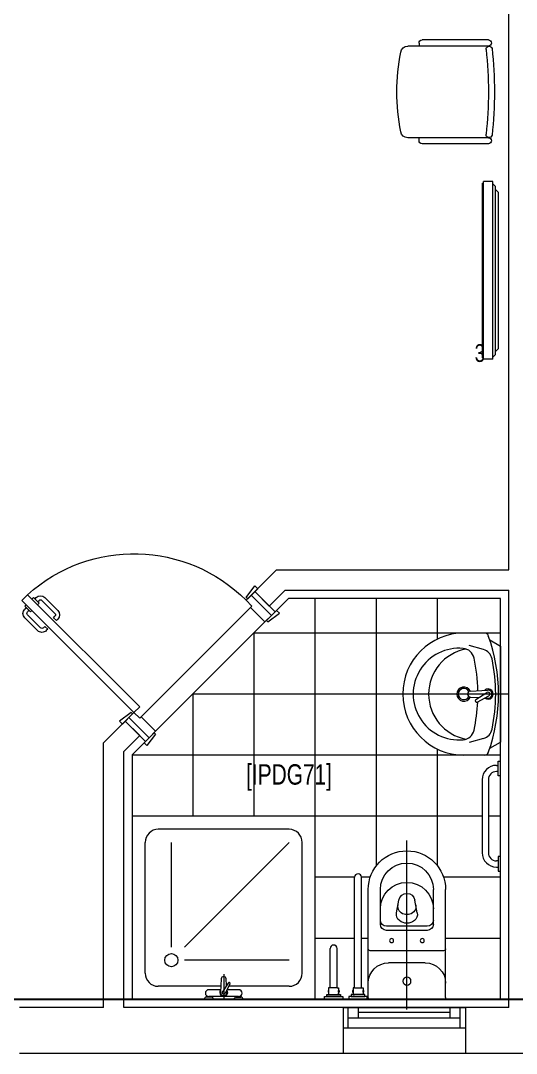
# Model space of a CAD drawing. Header units: metres. Extents: x -18745 to 220762, y -1579758 to -1356048.
# Drawn here: x 118461 to 120896, y -1441103 to -1436029 of the extents above; entities that cross this region are included whole.
import ezdxf

# ---------------------------------------------------------------- set-up
doc = ezdxf.new("R2010")
doc.units = ezdxf.units.M
doc.layers.get('0').update_dxf_attribs({"lineweight": 0})
for name, color, linetype, lineweight in [('A-100 - Copy$0$72_EGR_BASE_TEXT', 8, 'Continuous', 0), ('A-100 - Copy$0$Aluminum', 8, 'Continuous', 0), ('A-100 - Copy$0$car', 8, 'Continuous', 0), ('A-100 - Copy$0$Medical Equipment and Furniture', 8, 'Continuous', 0), ('A-100 - Copy$0$Proj', 8, 'Continuous', 0), ('A-100 - Copy$0$SANIT', 8, 'Continuous', 0), ('A-100 - Copy$0$Tiles', 8, 'Continuous', 0), ('A-100 - Copy$0$Walls', 8, 'Continuous', 0), ('A-100 - Copy$0$Wooden Joinery', 8, 'Continuous', 0)]:
    doc.layers.add(name, color=color, linetype=linetype, lineweight=lineweight)
doc.layers.add('A-100 - Copy$0$axes', color=8, linetype='Continuous')
doc.styles.add('A-100 - Copy$0$X3G_ENTITY_257CFD', font='swisscl.ttf', dxfattribs={"height": 200})
doc.styles.add('A-100 - Copy$0$X3G_ENTITY_2587EA', font='swisscl.ttf', dxfattribs={"height": 200})

# ---------------------------------------------------------------- blocks, each defined once
blk = doc.blocks.new('A-100 - Copy$0$DM15862C-P')
for p, q in [((-0.3835, 0), (-0.3983, -0.0149)), ((0.3835, 0), (-0.3835, 0)), ((0.3835, 0), (0.3983, -0.0149)), ((-0.4367, -0.0287), (-0.4367, -0.0734)), ((0.4365, -0.0287), (-0.4367, -0.0287)), ((-0.4157, -0.0175), (-0.4256, -0.0287)), ((0.41, -0.0149), (-0.4099, -0.0149)), ((0.4157, -0.0175), (0.4254, -0.0287)), ((0.4365, -0.0287), (0.4365, -0.0734)), ((0.4365, -0.0734), (-0.4367, -0.0734)), ((-0.4291, -0.078), (-0.4291, -0.0734)), ((0.429, -0.078), (-0.4291, -0.078)), ((0.429, -0.078), (0.429, -0.0734))]:
    blk.add_line(p, q)
for points in [[(-0.4099, -0.0149), (-0.4121, -0.0149), (-0.4141, -0.0158), (-0.4157, -0.0175)], [(0.4157, -0.0175), (0.4141, -0.0158), (0.4121, -0.0149), (0.41, -0.0149)]]:
    blk.add_open_spline(points, degree=3)
blk = doc.blocks.new('A-100 - Copy$0$GF21016-P')
at = {"extrusion": (-1.24384e-09, -1.20261e-09, -1)}
for p, q in [((0.0128, 0.0179), (0.0128, 0.4136)), ((0.4628, 0.0179), (0.4628, 0.4136)), ((-0.0022, 0.3585), (0.0128, 0.3585)), ((0.4778, 0.3585), (0.4628, 0.3585)), ((-0.0172, 0.0179), (-0.0172, 0.3435)), ((0.4928, 0.0179), (0.4928, 0.3435)), ((0.4778, 0.0029), (0.4778, 0.0029))]:
    blk.add_line(p, q, dxfattribs=at)
for centre, radius, start, end in [((-0.2378, -0.5362), 1.0036, 78.7568, 101.2432), ((-0.0478, 0.4136), 0.035, 0, 80.6557), ((-0.4278, 0.4136), 0.035, 99.3443, 180), ((0.0022, 0.3435), 0.015, 0, 90), ((-0.4778, 0.3435), 0.015, 90, 180), ((0.0022, 0.0179), 0.015, 270, 0), ((0.0022, 0.0179), 0.015, 180, 270), ((-0.0284, 0.0145), 0.015, 284.3864, 95.5209), ((-0.2378, 1.8734), 1.8855, 263.5119, 276.4881), ((-0.2378, 1.8928), 1.8749, 263.6341, 276.3659), ((-0.4471, 0.0145), 0.015, 84.4791, 255.6136), ((-0.4778, 0.0179), 0.015, 270, 0), ((-0.4778, 0.0179), 0.015, 180, 270)]:
    blk.add_arc(centre, radius, start, end, dxfattribs=at)
blk = doc.blocks.new('A-100 - Copy$0$WC manta')
at = {"layer": 'A-100 - Copy$0$SANIT'}
for p, q in [((-0.13, 0.18), (-0.13, -0.18)), ((-0.12, 0.19), (0.41, 0.19)), ((0.109, 0.18), (0.109, -0.18)), ((0.239, 0.13), (0.41, 0.13)), ((0.05, 0.09), (0.05, -0.09)), ((0.209, 0.1), (0.209, -0.1)), ((0.229, 0.1), (0.229, -0.1)), ((0.2955, 0.051), (0.3581, 0.0393)), ((-0.18, 0), (0.65, 0)), ((0.2955, -0.051), (0.3581, -0.0393)), ((0.239, -0.13), (0.41, -0.13)), ((-0.12, -0.19), (0.41, -0.19))]:
    blk.add_line(p, q, dxfattribs=at)
for centre, radius in [((0.159, 0.0752), 0.01), ((-0.04, 0), 0.02), ((0.159, -0.0753), 0.01)]:
    blk.add_circle(centre, radius, dxfattribs=at)
for centre, radius, start, end in [((-0.12, 0.18), 0.01, 90, 180), ((-0.05, 0.09), 0.1, 0, 90), ((0.119, 0.18), 0.01, 90, 180), ((0.41, 0), 0.19, 270, 90), ((0.239, 0.1), 0.03, 90, 180), ((0.259, 0.1), 0.03, 90, 180), ((0.3147, 0), 0.13, 270, 90), ((0.41, 0), 0.13, 270, 90), ((0.2882, 0.0117), 0.04, 79.4289, 141.525), ((0.3029, 0), 0.0588, 141.525, 218.475), ((0.3454, 0), 0.0588, 166.4176, 193.5824), ((0.3271, 0.0044), 0.04, 79.4289, 166.4176), ((0.3507, 0), 0.04, 280.5711, 79.4289), ((0.2882, -0.0117), 0.04, 218.475, 280.5711), ((0.3271, -0.0044), 0.04, 193.5824, 280.5711), ((-0.05, -0.09), 0.1, 270, 0), ((0.239, -0.1), 0.03, 180, 270), ((0.259, -0.1), 0.03, 180, 270), ((-0.12, -0.18), 0.01, 180, 270), ((0.119, -0.18), 0.01, 180, 270)]:
    blk.add_arc(centre, radius, start, end, dxfattribs=at)
blk = doc.blocks.new('A-100 - Copy$0$lav-manta 60')
at = {"layer": 'A-100 - Copy$0$SANIT'}
for p, q in [((-0.2658, -0.0529), (-0.2358, 0)), ((-0.2358, 0), (0.2358, 0)), ((0, 0.04), (0, -0.56)), ((0.2658, -0.0529), (0.2358, 0)), ((-0.3, -0.0789), (-0.3, -0.18)), ((-0.2185, -0.0841), (-0.2383, -0.1537)), ((-0.015, -0.1473), (-0.0199, -0.064)), ((0.0274, -0.121), (-0.0078, -0.0673)), ((0.0389, -0.1142), (0.0087, -0.0575)), ((0.0191, -0.077), (0.0199, -0.064)), ((0.2185, -0.0841), (0.2383, -0.1537)), ((0.3, -0.0789), (0.3, -0.18)), ((0.015, -0.1473), (0.0174, -0.1057))]:
    blk.add_line(p, q, dxfattribs=at)
for centre, radius, start, end in [((0, -0.8557), 0.8457, 70.1771, 109.8229), ((-0.1608, -0.1006), 0.06, 101.8086, 164.0794), ((0, -0.8696), 0.8457, 78.1914, 101.8086), ((0, -0.0617), 0.025, 320.7474, 220.368), ((0, -0.0617), 0.02, 353.2671, 186.682), ((0.1608, -0.1006), 0.06, 15.9206, 78.1914), ((-0.28, -0.0789), 0.02, 109.8229, 180), ((0, -0.0617), 0.00966, 25.4127, 215.9577), ((0.28, -0.0789), 0.02, 0, 70.1771), ((-0.1645, -0.189), 0.06, 102.0883, 174.8142), ((0, -0.9572), 0.8457, 91.1572, 102.0883), ((0, -0.18), 0.035, 115.3106, 64.6894), ((0, -0.1473), 0.015, 180, 0), ((0, -0.9572), 0.8457, 88.5486, 88.844), ((0.0332, -0.1176), 0.00666, 210.6852, 30.6852), ((0, -0.9572), 0.8457, 77.9117, 87.4274), ((0.1645, -0.189), 0.06, 5.1858, 77.9117), ((0, -0.18), 0.3, 180, 0), ((0, -0.2039), 0.2252, 174.8142, 5.1858), ((0, -0.1282), 0.2252, 190.6097, 349.3903), ((0, -0.18), 0.0275, 117.1496, 62.8504)]:
    blk.add_arc(centre, radius, start, end, dxfattribs=at)
blk = doc.blocks.new('A-100 - Copy$0$A$C5B88081F')
at = {"layer": 'A-100 - Copy$0$car'}
for p, q in [((91.9, -7.1), (629.3, -544.5)), ((558.6, -615.2), (21.2, -77.8))]:
    blk.add_line(p, q, dxfattribs=at)
at = {"layer": 'A-100 - Copy$0$Wooden Joinery'}
for p, q in [((1102.4, 41.7), (1038.7, -21.9)), ((1116.5, 27.6), (1052.9, -36.1)), ((1158.9, 41.7), (1130.6, 13.4)), ((1137.7, 20.5), (1130.6, 27.6)), ((1137.7, 6.3), (1130.6, 13.4)), ((1151.9, 34.6), (1144.8, 41.7)), ((1166, 34.6), (1158.9, 41.7)), ((1194.3, 6.3), (1201.4, -0.7)), ((1059.9, -57.3), (1052.9, -50.2)), ((1187.2, -43.2), (1123.6, -106.8)), ((1166, -21.9), (1173.1, -29)), ((1201.4, -0.7), (1173.1, -29)), ((1180.1, -21.9), (1187.2, -29)), ((1194.3, -7.8), (1201.4, -14.9)), ((1045.8, -71.4), (1038.7, -64.4)), ((1059.9, -57.3), (1045.8, -71.4)), ((1102.4, -99.7), (1088.2, -113.9)), ((1102.4, -99.7), (1109.4, -106.8)), ((1201.4, -57.3), (1137.7, -120.9)), ((1088.2, -113.9), (1095.3, -120.9))]:
    blk.add_line(p, q, dxfattribs=at)
for points in [[(88.4, 53), (-10.6, -46), (-28.3, -28.3), (70.7, 70.7), (88.4, 53)], [(88.4, 53), (113.1, 28.3), (84.9, 0), (91.9, -7.1), (21.2, -77.8), (-10.6, -46), (88.4, 53)], [(689.4, -548), (664.7, -523.3), (636.4, -551.5), (629.3, -544.5), (558.6, -615.2), (590.4, -647), (689.4, -548)], [(689.4, -548), (590.4, -647), (608.1, -664.7), (707.1, -565.7), (689.4, -548)]]:
    blk.add_lwpolyline(points, dxfattribs=at)
for points in [[(106.1, 35.4), (113.1, 42.4), (70.7, 99), (56.6, 84.9)], [(636.4, -495), (1187.2, 55.8), (1215.5, 27.6), (664.7, -523.3)], [(14.1, -70.7), (7.1, -77.8), (-49.5, -35.4), (-35.4, -21.2)], [(671.8, -530.3), (678.8, -523.3), (735.4, -565.7), (721.2, -579.8)], [(565.7, -622.3), (558.6, -629.3), (601, -685.9), (615.2, -671.8)]]:
    blk.add_lwpolyline(points, close=True, dxfattribs=at)
for centre, radius, start, end in [((664.7, -523.3), 780, 47.9395, 135), ((1123.6, 20.5), 30, 45, 135), ((1123.6, 20.5), 10, 45, 135), ((1059.9, -43.2), 30, 135, 225), ((1059.9, -43.2), 10, 135, 225), ((1180.1, -36.1), 10, 315, 45), ((1180.1, -36.1), 30, 315, 45), ((1116.5, -99.7), 30, 225, 315), ((1116.5, -99.7), 10, 225, 315)]:
    blk.add_arc(centre, radius, start, end, dxfattribs=at)
blk = doc.blocks.new('A-100 - Copy$0$SHOWER TRAY 80x80')
at = {"layer": 'A-100 - Copy$0$SANIT'}
for p, q in [((0, 0), (0, 0.8)), ((0.8, 0.8), (0, 0.8)), ((0.8, 0), (0.8, 0.8)), ((0.1143, 0.7429), (0.6857, 0.7429)), ((0.0571, 0.4124), (0.0571, 0.6857)), ((0.7429, 0.1143), (0.7429, 0.6857)), ((0.2286, 0.6286), (0.6857, 0.6286)), ((0.1714, 0.1143), (0.1714, 0.5714)), ((0.2286, 0.5714), (0.6857, 0.1143)), ((0.01, 0.455), (0.01, 0.475)), ((0.0163, 0.475), (0.01, 0.475)), ((0.0125, 0.455), (0.01, 0.455)), ((0.0125, 0.335), (0.0125, 0.465)), ((0.0425, 0.4133), (0.0425, 0.465)), ((0.0895, 0.4105), (0.0316, 0.4139)), ((0.11, 0.4), (0, 0.4)), ((0.0667, 0.3728), (0.0271, 0.3939)), ((0.0407, 0.3866), (0.0316, 0.3861)), ((0.0715, 0.3808), (0.0334, 0.4058)), ((0.0425, 0.335), (0.0425, 0.3857)), ((0.0571, 0.1143), (0.0571, 0.3779)), ((0.0608, 0.3878), (0.0895, 0.3895)), ((0.01, 0.345), (0.01, 0.325)), ((0.0125, 0.345), (0.01, 0.345)), ((0.0163, 0.325), (0.01, 0.325)), ((0.1143, 0.0571), (0.6857, 0.0571)), ((0, 0), (0.8, 0))]:
    blk.add_line(p, q, dxfattribs=at)
blk.add_circle((0.1714, 0.6286), 0.0286, dxfattribs=at)
for centre, radius, start, end in [((0.1143, 0.6857), 0.0571, 90, 180), ((0.6857, 0.6857), 0.0571, 360, 90), ((0, 0.475), 0.01, 0, 90), ((0, 0.455), 0.01, 270, 0), ((0.0275, 0.465), 0.015, 0, 180), ((0.03, 0.4), 0.0175, 49.632, 309.2526), ((0.03, 0.4), 0.014, 83.2671, 276.7329), ((0.03, 0.4), 0.00676, 54.0423, 244.5873), ((0.0895, 0.4), 0.0105, 270, 90), ((0.0691, 0.3768), 0.00467, 239.3148, 59.3148), ((0, 0.345), 0.01, 0, 90), ((0, 0.325), 0.01, 270, 0), ((0.0275, 0.335), 0.015, 180, 0), ((0.1143, 0.1143), 0.0571, 180, 270), ((0.6857, 0.1143), 0.0571, 270, 360)]:
    blk.add_arc(centre, radius, start, end, dxfattribs=at)
blk = doc.blocks.new('A-100 - Copy')
at = {"layer": 'A-100 - Copy$0$Aluminum'}
for p, q in [((120045.3, -1440877.7, -0.1), (120645.3, -1440877.7, -0.1)), ((120070.3, -1440977.7, -0.1), (120070.3, -1440877.7, -0.1)), ((120120.3, -1440927.7, -0.1), (120120.3, -1440877.7, -0.1)), ((120570.3, -1440927.7, -0.1), (120570.3, -1440877.7, -0.1)), ((120620.3, -1440977.7, -0.1), (120620.3, -1440877.7, -0.1)), ((120070.3, -1440927.7, -0.1), (120620.3, -1440927.7, -0.1)), ((120570.3, -1440902.7, -0.1), (120120.3, -1440902.7, -0.1)), ((120045.3, -1440977.7, -0.1), (120645.3, -1440977.7, -0.1))]:
    blk.add_line(p, q, dxfattribs=at)
at = {"layer": 'A-100 - Copy$0$axes'}
blk.add_line((178675.3, -1440837.7, 2.4), (83612.8, -1440837.7, 2.4), dxfattribs=at)
at = {"layer": 'A-100 - Copy$0$Proj'}
blk.add_line((120645.3, -1441102.7, 2.4), (120045.3, -1441102.7, 2.4), dxfattribs=at)
at = {"layer": 'A-100 - Copy$0$SANIT'}
for p, q in [((120806.6, -1439667.1, 2.4), (120818.3, -1439667.1, 2.4)), ((120806.6, -1439739.1, 2.4), (120806.6, -1439667.1, 2.4)), ((120798.3, -1439687.8, 2.4), (120806.6, -1439687.8, 2.4)), ((120806.6, -1439718.4, 2.4), (120798.3, -1439718.4, 2.4)), ((120727.7, -1439757.6, 2.4), (120727.7, -1440117.4, 2.4)), ((120758.3, -1439757.8, 2.4), (120758.3, -1440117.3, 2.4)), ((120818.3, -1439739.1, 2.4), (120806.6, -1439739.1, 2.4)), ((120818.3, -1440136.3, 2.4), (120806.6, -1440136.3, 2.4)), ((120806.6, -1440136.3, 2.4), (120806.6, -1440208.3, 2.4)), ((120806.6, -1440157, 2.4), (120798.3, -1440157, 2.4)), ((120798.3, -1440187.6, 2.4), (120806.6, -1440187.6, 2.4)), ((120101.3, -1440780.7, 2.4), (120101.3, -1440237.7, 2.4)), ((120135.3, -1440780.7, 2.4), (120135.3, -1440237.7, 2.4)), ((120806.6, -1440208.3, 2.4), (120818.3, -1440208.3, 2.4)), ((119981.3, -1440780.7, 2.4), (119981.3, -1440587.7, 2.4)), ((120015.3, -1440780.7, 2.4), (120015.3, -1440587.7, 2.4)), ((119973.9, -1440793.7, 2.4), (119970.9, -1440793.7, 2.4)), ((119970.9, -1440793.7, 2.4), (119970.9, -1440802.5, 2.4)), ((119981.3, -1440780.7, 2.4), (119973.9, -1440780.7, 2.4)), ((119973.9, -1440780.7, 2.4), (119973.9, -1440813.5, 2.4)), ((119973.9, -1440802.5, 2.4), (119973.9, -1440793.7, 2.4)), ((120015.3, -1440780.7, 2.4), (119981.3, -1440780.7, 2.4)), ((120015.3, -1440780.7, 2.4), (120022.6, -1440780.7, 2.4)), ((120022.6, -1440780.7, 2.4), (120022.6, -1440813.5, 2.4)), ((120022.6, -1440802.5, 2.4), (120022.6, -1440793.7, 2.4)), ((120022.6, -1440793.7, 2.4), (120025.6, -1440793.7, 2.4)), ((120025.6, -1440793.7, 2.4), (120025.6, -1440802.5, 2.4)), ((120093.9, -1440793.7, 2.4), (120090.9, -1440793.7, 2.4)), ((120090.9, -1440793.7, 2.4), (120090.9, -1440802.5, 2.4)), ((120101.3, -1440780.7, 2.4), (120093.9, -1440780.7, 2.4)), ((120093.9, -1440780.7, 2.4), (120093.9, -1440813.5, 2.4)), ((120093.9, -1440802.5, 2.4), (120093.9, -1440793.7, 2.4)), ((120101.3, -1440780.7, 2.4), (120135.3, -1440780.7, 2.4)), ((120135.3, -1440780.7, 2.4), (120142.6, -1440780.7, 2.4)), ((120142.6, -1440780.7, 2.4), (120142.6, -1440813.5, 2.4)), ((120142.6, -1440802.5, 2.4), (120142.6, -1440793.7, 2.4)), ((120142.6, -1440793.7, 2.4), (120145.6, -1440793.7, 2.4)), ((120145.6, -1440793.7, 2.4), (120145.6, -1440802.5, 2.4)), ((119953.3, -1440837.7, 2.4), (119953.3, -1440822.7, 2.4)), ((119953.3, -1440822.7, 2.4), (120043.3, -1440822.7, 2.4)), ((119964.9, -1440822.7, 2.4), (119964.9, -1440813.5, 2.4)), ((119964.9, -1440813.5, 2.4), (120031.6, -1440813.5, 2.4)), ((120031.6, -1440822.7, 2.4), (119964.9, -1440822.7, 2.4)), ((119970.9, -1440802.5, 2.4), (119973.9, -1440802.5, 2.4)), ((119973.9, -1440813.5, 2.4), (119981.3, -1440813.5, 2.4)), ((120022.6, -1440813.5, 2.4), (120015.3, -1440813.5, 2.4)), ((120025.6, -1440802.5, 2.4), (120022.6, -1440802.5, 2.4)), ((120031.6, -1440813.5, 2.4), (120031.6, -1440822.7, 2.4)), ((120043.3, -1440822.7, 2.4), (120043.3, -1440837.7, 2.4)), ((120073.3, -1440822.7, 2.4), (120073.3, -1440837.7, 2.4)), ((120163.3, -1440822.7, 2.4), (120073.3, -1440822.7, 2.4)), ((120151.6, -1440813.5, 2.4), (120084.9, -1440813.5, 2.4)), ((120084.9, -1440813.5, 2.4), (120084.9, -1440822.7, 2.4)), ((120084.9, -1440822.7, 2.4), (120151.6, -1440822.7, 2.4)), ((120090.9, -1440802.5, 2.4), (120093.9, -1440802.5, 2.4)), ((120093.9, -1440813.5, 2.4), (120101.3, -1440813.5, 2.4)), ((120142.6, -1440813.5, 2.4), (120135.3, -1440813.5, 2.4)), ((120145.6, -1440802.5, 2.4), (120142.6, -1440802.5, 2.4)), ((120151.6, -1440822.7, 2.4), (120151.6, -1440813.5, 2.4)), ((120163.3, -1440837.7, 2.4), (120163.3, -1440822.7, 2.4))]:
    blk.add_line(p, q, dxfattribs=at)
for centre, radius, start, end in [((120798.3, -1439758.4, 2.4), 70.6, 90.0005, 180.0005), ((120798.3, -1439758.4, 2.4), 40, 90.0005, 180.0005), ((120798.3, -1440117, 2.4), 70.6, 179.9995, 269.9995), ((120798.3, -1440117, 2.4), 40, 179.9995, 269.9995), ((120118.3, -1440237.7, 2.4), 17, 359.9999, 179.9999), ((119998.3, -1440587.7, 2.4), 17, 0.0001, 180.0001)]:
    blk.add_arc(centre, radius, start, end, dxfattribs=at)
at = {"layer": 'A-100 - Copy$0$Tiles'}
for p, q in [((119908.3, -1439937.7, 2.4), (119908.3, -1438867.7, 2.4)), ((120208.3, -1440181.1, 2.4), (120208.3, -1438867.7, 2.4)), ((120508.3, -1439067.3, 2.4), (120508.3, -1438867.7, 2.4)), ((120638.3, -1439037.7, 2.4), (119606.3, -1439037.7, 2.4)), ((119608.3, -1439937.7, 2.4), (119608.3, -1439035.7, 2.4)), ((120818.3, -1439037.7, 2.4), (120739.3, -1439037.7, 2.4)), ((120338.3, -1439337.7, 2.4), (119306.3, -1439337.7, 2.4)), ((119308.3, -1439937.7, 2.4), (119308.3, -1439335.7, 2.4)), ((120508.3, -1440181.1, 2.4), (120508.3, -1439608.1, 2.4)), ((120638.3, -1439637.7, 2.4), (119008.3, -1439637.7, 2.4)), ((120818.3, -1439637.7, 2.4), (120739.3, -1439637.7, 2.4)), ((120727.7, -1439937.7, 2.4), (119908.3, -1439937.7, 2.4)), ((120818.3, -1439937.7, 2.4), (120758.3, -1439937.7, 2.4)), ((120101.3, -1440237.7, 2.4), (119908.3, -1440237.7, 2.4)), ((120178, -1440237.7, 2.4), (120135.3, -1440237.7, 2.4)), ((120818.3, -1440237.7, 2.4), (120538.6, -1440237.7, 2.4)), ((120101.3, -1440537.7, 2.4), (119908.3, -1440537.7, 2.4)), ((120168.3, -1440537.7, 2.4), (120135.3, -1440537.7, 2.4)), ((120818.3, -1440537.7, 2.4), (120548.3, -1440537.7, 2.4))]:
    blk.add_line(p, q, dxfattribs=at)
at = {"layer": 'A-100 - Copy$0$Tiles', "elevation": 2.4}
blk.add_lwpolyline([(119074.1, -1439569.9), (119008.3, -1439635.7), (119008.3, -1440837.7), (120818.3, -1440837.7), (120818.3, -1438867.7), (119776.3, -1438867.7), (119710.5, -1438933.5)], dxfattribs=at)
at = {"layer": 'A-100 - Copy$0$Walls'}
for p, q in [((120858.3, -1438727.7, 2.4), (120858.3, -1434989.8, 2.4)), ((119718.3, -1438727.7, 2.4), (119611.5, -1438834.5, 2.4)), ((119718.3, -1438727.7, 2.4), (120858.3, -1438727.7, 2.4)), ((119611.5, -1438834.5, 2.4), (119682.2, -1438905.2, 2.4)), ((119759.7, -1438827.7, 2.4), (119682.2, -1438905.2, 2.4)), ((119759.7, -1438827.7, 2.4), (120858.3, -1438827.7, 2.4)), ((120858.3, -1440877.7, 2.4), (120858.3, -1438827.7, 2.4)), ((118975.1, -1439470.9, 2.4), (118868.3, -1439577.7, 2.4)), ((118975.1, -1439470.9, 2.4), (119045.8, -1439541.6, 2.4)), ((118868.3, -1440877.7, 2.4), (118868.3, -1439577.7, 2.4)), ((119045.8, -1439541.6, 2.4), (118968.3, -1439619.1, 2.4)), ((118968.3, -1440877.7, 2.4), (118968.3, -1439619.1, 2.4)), ((118868.3, -1440877.7, 2.4), (118455.3, -1440877.7, 2.4)), ((120858.3, -1440877.7, 2.4), (118968.3, -1440877.7, 2.4)), ((120045.3, -1440877.7, 2.4), (118968.3, -1440877.7, 2.4)), ((120045.3, -1440877.7, 2.4), (120045.3, -1441102.7, 2.4)), ((120858.3, -1440877.7, 2.4), (120645.3, -1440877.7, 2.4)), ((120645.3, -1440877.7, 2.4), (120645.3, -1441102.7, 2.4)), ((120045.3, -1441102.7, 2.4), (118455.3, -1441102.7, 2.4)), ((121195.3, -1441102.7, 2.4), (120645.3, -1441102.7, 2.4))]:
    blk.add_line(p, q, dxfattribs=at)
at = {"layer": 'A-100 - Copy$0$Medical Equipment and Furniture', "extrusion": (-8.17196e-07, -2.67577e-11, -1), "xscale": -999.9999999999991, "yscale": 999.9999999999991, "zscale": 1000, "rotation": 270.0000251128832}
blk.add_blockref('A-100 - Copy$0$GF21016-P', (-120776.3, -1436617.1, -0.1), dxfattribs=at)
at = {"layer": 'A-100 - Copy$0$Medical Equipment and Furniture', "xscale": 1000, "yscale": 1000, "zscale": 1000, "rotation": 270}
blk.add_blockref('A-100 - Copy$0$DM15862C-P', (120808.3, -1437256.6, 2.4), dxfattribs=at)
at = {"layer": 'A-100 - Copy$0$SANIT'}
for name, p, xscale, yscale, zscale, rotation in [('A-100 - Copy$0$lav-manta 60', (120818.3, -1439337.7, 2.4), 1000.000000000223, 1000.000000000223, 1000.000000000223, 270), ('A-100 - Copy$0$SHOWER TRAY 80x80', (119908.3, -1440837.7, 2.4), 1125.000038938183, 1125.000038938183, 1125.000038938183, 90), ('A-100 - Copy$0$WC manta', (120358.3, -1440707.7, 2.4), -999.9999999999995, 999.9999999999995, 999.9999999999995, 270)]:
    blk.add_blockref(name, p, dxfattribs=dict(at, xscale=xscale, yscale=yscale, zscale=zscale, rotation=rotation))
at = {"layer": 'A-100 - Copy$0$Wooden Joinery', "xscale": -1}
blk.add_blockref('A-100 - Copy$0$A$C5B88081F', (119682.2, -1438905.2, 2.4), dxfattribs=at)
at = {"layer": 'A-100 - Copy$0$72_EGR_BASE_TEXT', "insert": (119779.4, -1439682.4, 2.4), "char_height": 100, "attachment_point": 2, "style": 'A-100 - Copy$0$X3G_ENTITY_2587EA'}
blk.add_mtext('[IPDG71]', dxfattribs=at)
at = {"layer": 'A-100 - Copy$0$Medical Equipment and Furniture', "insert": (120716.3, -1437707.2, 0), "char_height": 87.5, "attachment_point": 8, "style": 'A-100 - Copy$0$X3G_ENTITY_257CFD'}
blk.add_mtext('3', dxfattribs=at)

msp = doc.modelspace()

# ---------------------------------------------------------------- block references
msp.add_blockref('A-100 - Copy', (0, 0))

doc.saveas('drawing.dxf')
